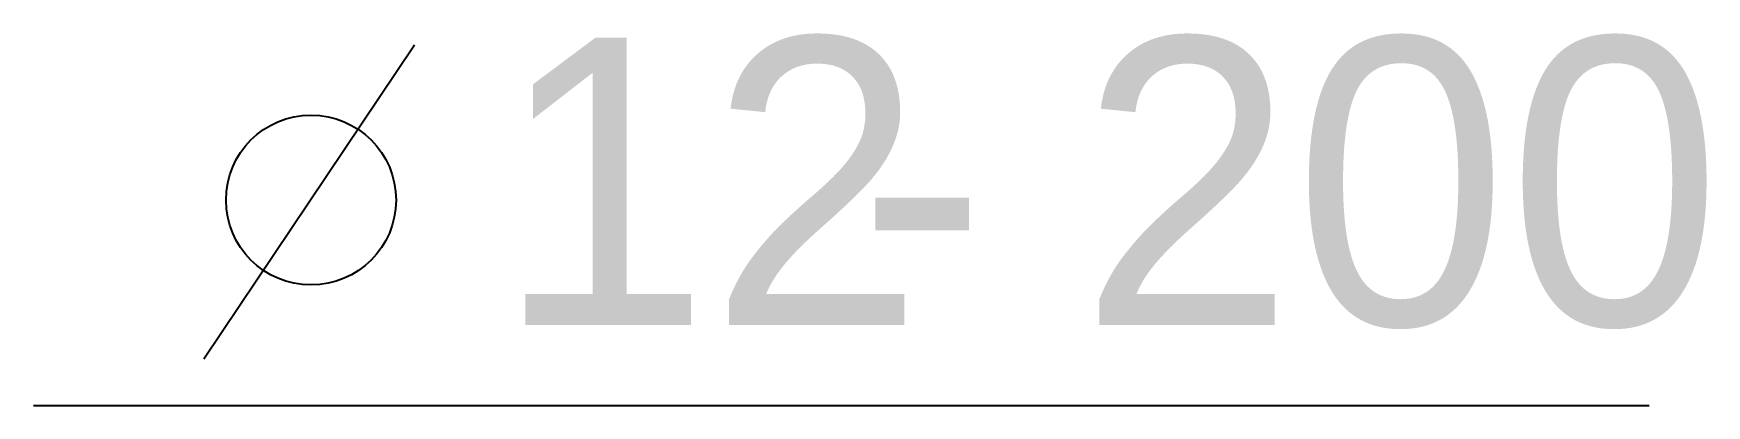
# Model space of a CAD drawing. Extents: x -1 to 13.6, y -0.7 to 2.5.
import ezdxf

# ---------------------------------------------------------------- set-up
doc = ezdxf.new("R2010")
doc.units = 0
doc.styles.add('rtw_iso', font='iso-rtw.shx')

msp = doc.modelspace()

# ---------------------------------------------------------------- linework, layer by layer
msp.add_line((0.493, -0.293), (2.325, 2.437))
at = {"color": 8}
msp.add_line((-0.988, -0.7), (13.059, -0.7), dxfattribs=at)
msp.add_circle((1.425, 1.088), 0.739)

# ---------------------------------------------------------------- texts
at = {"style": 'rtw_iso'}
msp.add_text('-', height=2.5, dxfattribs=at).set_placement((6.181, 0))
for tag, p in [('12', (3.032, 0)), ('200', (8.11, 0))]:
    msp.add_attdef(tag, p, '', height=2.5, dxfattribs=at)

doc.saveas('drawing.dxf')
